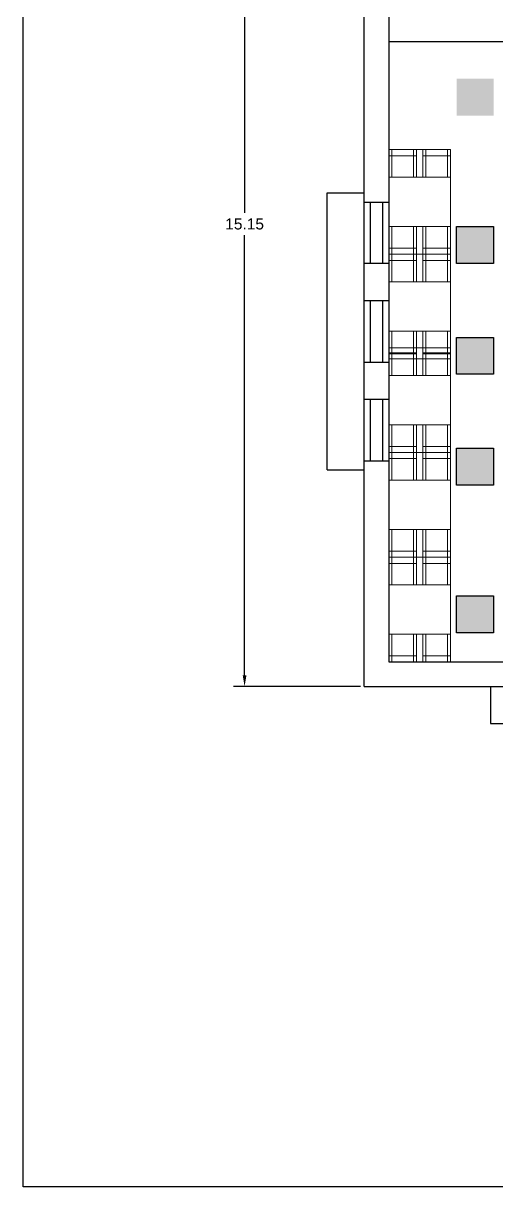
# Model space of a CAD drawing. Header units: inches. Extents: x 101 to 668, y -217 to 99.
# Drawn here: x 440.19 to 447.87, y 15.25 to 34.14 of the extents above; entities that cross this region are included whole.
import ezdxf

# ---------------------------------------------------------------- set-up
doc = ezdxf.new("R2010")
doc.units = ezdxf.units.IN
doc.header["$MEASUREMENT"] = 0
doc.layers.add('FUR', color=1, linetype='Continuous', lineweight=15)
doc.styles.get("Standard").update_dxf_attribs({"font": 'arial.ttf'})
doc.dimstyles.get("Standard").update_dxf_attribs({"dimtxt": 0.18, "dimasz": 0.18, "dimexe": 0.18, "dimexo": 0.0625, "dimgap": 0.09, "dimtad": 0, "dimtih": 1, "dimtoh": 1, "dimdec": 4, "dimzin": 0, "dimdsep": 46, "dimtxsty": 'Standard', "dimcen": 0.09, "dimadec": 0, "dimazin": 0, "dimtfac": 1, "dimtdec": 4, "dimtofl": 0, "dimtmove": 0, "dimatfit": 3, "dimfxl": 1, "dimtolj": 1, "dimtzin": 0, "dimarcsym": 0})

# ---------------------------------------------------------------- blocks, each defined once
blk = doc.blocks.new('*D134')
at = {"color": 0, "lineweight": -2}
for p, q in [((445.654, 38.388), (443.596, 38.388)), ((443.776, 38.208), (443.776, 31.059)), ((443.776, 23.548), (443.776, 30.696)), ((445.654, 23.368), (443.596, 23.368))]:
    blk.add_line(p, q, dxfattribs=at)
at = {"color": 0}
for points in [[(443.746, 38.208), (443.806, 38.208), (443.776, 38.388)], [(443.746, 23.548), (443.806, 23.548), (443.776, 23.368)]]:
    blk.add_solid(points, dxfattribs=at)
at = {"layer": 'Defpoints', "color": 0}
for p in [(445.716, 38.388), (443.776, 23.368), (445.716, 23.368)]:
    blk.add_point(p, dxfattribs=at)
at = {"color": 0, "insert": (443.776, 30.878), "char_height": 0.18, "attachment_point": 5}
blk.add_mtext('\\A1;15.15', dxfattribs=at)

msp = doc.modelspace()

# ---------------------------------------------------------------- hatches: boundary and pattern name
h = msp.add_hatch(color=256)
h.paths.add_polyline_path([(447.81609, 33.23756), (447.21609, 33.23756), (447.21609, 32.63756), (447.81609, 32.63756)])
h.paths.add_polyline_path([(450.11609, 33.23756), (449.51609, 33.23756), (449.51609, 32.63756), (450.11609, 32.63756)])
h.paths.add_polyline_path([(453.71609, 33.23756), (453.11609, 33.23756), (453.11609, 32.63756), (453.71609, 32.63756)])
h.paths.add_polyline_path([(456.01609, 33.23756), (455.41609, 33.23756), (455.41609, 32.63756), (456.01609, 32.63756)])
h.paths.add_polyline_path([(459.61609, 33.23756), (459.01609, 33.23756), (459.01609, 32.63756), (459.61609, 32.63756)])
h.paths.add_polyline_path([(461.91609, 33.23756), (461.31609, 33.23756), (461.31609, 32.63756), (461.91609, 32.63756)])
h.paths.add_polyline_path([(467.50609, 33.23756), (466.90609, 33.23756), (466.90609, 32.63756), (467.50609, 32.63756)])
h.paths.add_polyline_path([(469.80609, 33.23756), (469.20609, 33.23756), (469.20609, 32.63756), (469.80609, 32.63756)])
h.paths.add_polyline_path([(473.40609, 33.23756), (472.80609, 33.23756), (472.80609, 32.63756), (473.40609, 32.63756)])
h.paths.add_polyline_path([(475.70609, 33.23756), (475.10609, 33.23756), (475.10609, 32.63756), (475.70609, 32.63756)])
h.paths.add_polyline_path([(479.30609, 33.23756), (478.70609, 33.23756), (478.70609, 32.63756), (479.30609, 32.63756)])
h.paths.add_polyline_path([(481.60609, 33.23756), (481.00609, 33.23756), (481.00609, 32.63756), (481.60609, 32.63756)])
for points in [[(447.81609, 30.83756), (447.21609, 30.83756), (447.21609, 30.23756), (447.81609, 30.23756)], [(447.81609, 29.03756), (447.21609, 29.03756), (447.21609, 28.43756), (447.81609, 28.43756)], [(447.81609, 27.23756), (447.21609, 27.23756), (447.21609, 26.63756), (447.81609, 26.63756)], [(447.81609, 24.83756), (447.21609, 24.83756), (447.21609, 24.23756), (447.81609, 24.23756)]]:
    msp.add_hatch(color=256).paths.add_polyline_path(points)

# ---------------------------------------------------------------- linework, layer by layer
for p, q in [((445.71609, 23.36756), (445.71609, 38.38756)), ((446.11609, 34.43756), (446.11609, 23.76756)), ((482.70609, 33.83756), (446.11609, 33.83756)), ((445.11609, 26.88457), (445.11609, 31.38457)), ((445.11609, 31.38457), (445.71609, 31.38457)), ((445.71609, 31.23457), (446.11609, 31.23457)), ((445.81609, 30.23457), (445.81609, 31.23457)), ((446.01609, 30.23457), (446.01609, 31.23457)), ((446.11609, 30.23457), (445.71609, 30.23457)), ((445.71609, 29.63457), (446.11609, 29.63457)), ((445.81609, 28.63457), (445.81609, 29.63457)), ((446.01609, 28.63457), (446.01609, 29.63457)), ((445.71609, 28.63457), (446.11609, 28.63457)), ((445.71609, 28.03457), (446.11609, 28.03457)), ((445.81609, 27.03457), (445.81609, 28.03457)), ((446.01609, 27.03457), (446.01609, 28.03457)), ((445.71609, 27.03457), (446.11609, 27.03457)), ((445.11609, 26.88457), (445.71609, 26.88457)), ((446.11609, 23.76756), (463.66109, 23.76756)), ((445.71609, 23.36756), (461.73609, 23.36756)), ((447.76609, 23.36756), (447.76609, 22.76756)), ((447.76609, 22.76756), (460.66609, 22.76756))]:
    msp.add_line(p, q)
msp.add_lwpolyline([(440.18535, 52.91841), (487.68988, 52.91841), (487.68988, 15.24512), (440.18535, 15.24512)], close=True)
for points in [[(447.21609, 30.23756), (447.21609, 30.83756), (447.81609, 30.83756), (447.81609, 30.23756), (447.21609, 30.23756)], [(447.21609, 28.43756), (447.21609, 29.03756), (447.81609, 29.03756), (447.81609, 28.43756), (447.21609, 28.43756)], [(447.21609, 26.63756), (447.21609, 27.23756), (447.81609, 27.23756), (447.81609, 26.63756), (447.21609, 26.63756)], [(447.21609, 24.23756), (447.21609, 24.83756), (447.81609, 24.83756), (447.81609, 24.23756), (447.21609, 24.23756)]]:
    msp.add_lwpolyline(points)
at = {"layer": 'FUR', "lineweight": 20}
for p, q in [((446.11609, 32.08756), (446.11609, 31.63756)), ((446.11609, 32.08756), (446.56609, 32.08756)), ((446.11609, 32.08756), (447.11609, 32.08756)), ((446.56609, 31.98756), (446.11609, 31.98756)), ((446.16609, 32.08756), (446.16609, 31.63756)), ((446.51609, 32.08756), (446.51609, 31.63756)), ((446.56609, 32.08756), (446.56609, 31.63756)), ((446.66609, 32.08756), (447.11609, 32.08756)), ((446.66609, 32.08756), (446.66609, 31.63756)), ((447.11609, 31.98756), (446.66609, 31.98756)), ((446.71609, 32.08756), (446.71609, 31.63756)), ((447.06609, 32.08756), (447.06609, 31.63756)), ((447.11609, 32.08756), (447.11609, 31.63756)), ((447.11609, 32.08756), (447.11609, 30.83756)), ((446.11609, 31.83756), (446.11609, 31.63756)), ((446.66609, 31.83756), (446.66609, 31.63756)), ((446.11609, 31.63756), (446.66609, 31.63756)), ((446.11609, 31.63756), (446.11609, 30.83756)), ((446.66609, 31.63756), (447.11609, 31.63756)), ((446.11609, 30.83756), (446.66609, 30.83756)), ((446.11609, 30.83756), (446.11609, 30.38756)), ((446.16609, 30.83756), (446.16609, 30.38756)), ((446.51609, 30.83756), (446.51609, 30.38756)), ((446.56609, 30.83756), (446.56609, 30.38756)), ((446.66609, 30.83756), (447.11609, 30.83756)), ((446.66609, 30.83756), (446.66609, 30.38756)), ((446.71609, 30.83756), (446.71609, 30.38756)), ((447.06609, 30.83756), (447.06609, 30.38756)), ((447.11609, 30.83756), (447.11609, 30.38756)), ((447.11609, 30.83756), (447.11609, 30.38756)), ((446.11609, 30.48756), (446.56609, 30.48756)), ((446.66609, 30.48756), (447.11609, 30.48756)), ((446.11609, 30.38756), (446.56609, 30.38756)), ((446.11609, 30.38756), (447.11609, 30.38756)), ((446.11609, 30.38756), (446.11609, 28.68756)), ((446.11609, 30.38756), (446.56609, 30.38756)), ((446.11609, 30.38756), (447.11609, 30.38756)), ((446.56609, 30.28756), (446.11609, 30.28756)), ((446.16609, 30.38756), (446.16609, 29.93756)), ((446.51609, 30.38756), (446.51609, 29.93756)), ((446.56609, 30.38756), (446.56609, 29.93756)), ((446.66609, 30.38756), (447.11609, 30.38756)), ((446.66609, 30.38756), (446.66609, 29.93756)), ((447.11609, 30.28756), (446.66609, 30.28756)), ((446.71609, 30.38756), (446.71609, 29.93756)), ((446.76609, 30.38756), (447.11609, 30.38756)), ((447.06609, 30.38756), (447.06609, 29.93756)), ((447.11609, 30.38756), (447.11609, 29.93756)), ((447.11609, 30.38756), (447.11609, 29.13756)), ((446.66609, 30.13756), (446.66609, 29.93756)), ((446.11609, 29.93756), (446.66609, 29.93756)), ((446.66609, 29.93756), (447.11609, 29.93756)), ((446.11609, 29.13756), (446.66609, 29.13756)), ((446.16609, 29.13756), (446.16609, 28.68756)), ((446.51609, 29.13756), (446.51609, 28.68756)), ((446.56609, 29.13756), (446.56609, 28.68756)), ((446.66609, 29.13756), (447.11609, 29.13756)), ((446.66609, 29.13756), (446.66609, 28.68756)), ((446.71609, 29.13756), (446.71609, 28.68756)), ((447.06609, 29.13756), (447.06609, 28.68756)), ((447.11609, 29.13756), (447.11609, 28.68756)), ((447.11609, 29.13756), (447.11609, 28.68756)), ((446.11609, 28.86756), (446.11609, 28.41756)), ((446.11609, 28.86756), (446.56609, 28.86756)), ((446.11609, 28.86756), (447.11609, 28.86756)), ((446.11609, 28.78756), (446.56609, 28.78756)), ((446.56609, 28.76756), (446.11609, 28.76756)), ((446.16609, 28.86756), (446.16609, 28.41756)), ((446.51609, 28.86756), (446.51609, 28.41756)), ((446.56609, 28.86756), (446.56609, 28.41756)), ((446.66609, 28.86756), (447.11609, 28.86756)), ((446.66609, 28.86756), (446.66609, 28.41756)), ((446.66609, 28.78756), (447.11609, 28.78756)), ((447.11609, 28.76756), (446.66609, 28.76756)), ((446.71609, 28.86756), (446.71609, 28.41756)), ((447.06609, 28.86756), (447.06609, 28.41756)), ((447.11609, 28.86756), (447.11609, 28.41756)), ((447.11609, 28.86756), (447.11609, 27.61756)), ((446.11609, 28.68756), (446.56609, 28.68756)), ((446.11609, 28.68756), (447.11609, 28.68756)), ((446.11609, 28.61756), (446.11609, 28.41756)), ((446.66609, 28.61756), (446.66609, 28.41756)), ((446.76609, 28.68756), (447.11609, 28.68756)), ((446.11609, 28.41756), (446.66609, 28.41756)), ((446.11609, 28.41756), (446.11609, 27.61756)), ((446.66609, 28.41756), (447.11609, 28.41756)), ((446.11609, 27.61756), (446.66609, 27.61756)), ((446.11609, 27.61756), (446.11609, 27.16756)), ((446.16609, 27.61756), (446.16609, 27.16756)), ((446.51609, 27.61756), (446.51609, 27.16756)), ((446.56609, 27.61756), (446.56609, 27.16756)), ((446.66609, 27.61756), (447.11609, 27.61756)), ((446.66609, 27.61756), (446.66609, 27.16756)), ((446.71609, 27.61756), (446.71609, 27.16756)), ((447.06609, 27.61756), (447.06609, 27.16756)), ((447.11609, 27.61756), (447.11609, 27.16756)), ((447.11609, 27.61756), (447.11609, 27.16756)), ((446.11609, 27.26756), (446.56609, 27.26756)), ((446.66609, 27.26756), (447.11609, 27.26756)), ((446.11609, 27.16756), (446.11609, 25.46756)), ((446.11609, 27.16756), (446.56609, 27.16756)), ((446.11609, 27.16756), (447.11609, 27.16756)), ((446.11609, 27.16756), (446.56609, 27.16756)), ((446.11609, 27.16756), (447.11609, 27.16756)), ((446.11609, 27.16756), (446.56609, 27.16756)), ((446.11609, 27.16756), (447.11609, 27.16756)), ((446.56609, 27.06756), (446.11609, 27.06756)), ((446.16609, 27.16756), (446.16609, 26.71756)), ((446.51609, 27.16756), (446.51609, 26.71756)), ((446.56609, 27.16756), (446.56609, 26.71756)), ((446.66609, 27.16756), (447.11609, 27.16756)), ((446.66609, 27.16756), (446.66609, 26.71756)), ((446.66609, 27.16756), (447.11609, 27.16756)), ((447.11609, 27.06756), (446.66609, 27.06756)), ((446.71609, 27.16756), (446.71609, 26.71756)), ((446.76609, 27.16756), (447.11609, 27.16756)), ((447.06609, 27.16756), (447.06609, 26.71756)), ((447.11609, 27.16756), (447.11609, 26.71756)), ((447.11609, 27.16756), (447.11609, 25.91756)), ((446.66609, 26.91756), (446.66609, 26.71756)), ((446.11609, 26.71756), (446.66609, 26.71756)), ((446.66609, 26.71756), (447.11609, 26.71756)), ((446.11609, 25.91756), (446.66609, 25.91756)), ((446.16609, 25.91756), (446.16609, 25.46756)), ((446.51609, 25.91756), (446.51609, 25.46756)), ((446.56609, 25.91756), (446.56609, 25.46756)), ((446.66609, 25.91756), (447.11609, 25.91756)), ((446.66609, 25.91756), (446.66609, 25.46756)), ((446.71609, 25.91756), (446.71609, 25.46756)), ((447.06609, 25.91756), (447.06609, 25.46756)), ((447.11609, 25.91756), (447.11609, 25.46756)), ((447.11609, 25.91756), (447.11609, 25.46756)), ((446.11609, 25.56756), (446.56609, 25.56756)), ((446.66609, 25.56756), (447.11609, 25.56756)), ((446.11609, 25.46756), (446.11609, 23.76756)), ((446.11609, 25.46756), (446.56609, 25.46756)), ((446.11609, 25.46756), (447.11609, 25.46756)), ((446.11609, 25.46756), (446.56609, 25.46756)), ((446.11609, 25.46756), (447.11609, 25.46756)), ((446.56609, 25.36756), (446.11609, 25.36756)), ((446.16609, 25.46756), (446.16609, 25.01756)), ((446.51609, 25.46756), (446.51609, 25.01756)), ((446.56609, 25.46756), (446.56609, 25.01756)), ((446.66609, 25.46756), (447.11609, 25.46756)), ((446.66609, 25.46756), (446.66609, 25.01756)), ((447.11609, 25.36756), (446.66609, 25.36756)), ((446.71609, 25.46756), (446.71609, 25.01756)), ((446.76609, 25.46756), (447.11609, 25.46756)), ((447.06609, 25.46756), (447.06609, 25.01756)), ((447.11609, 25.46756), (447.11609, 25.01756)), ((447.11609, 25.46756), (447.11609, 24.21756)), ((446.66609, 25.21756), (446.66609, 25.01756)), ((446.11609, 25.01756), (446.66609, 25.01756)), ((446.66609, 25.01756), (447.11609, 25.01756)), ((446.11609, 24.21756), (446.66609, 24.21756)), ((446.16609, 24.21756), (446.16609, 23.76756)), ((446.51609, 24.21756), (446.51609, 23.76756)), ((446.56609, 24.21756), (446.56609, 23.76756)), ((446.66609, 24.21756), (447.11609, 24.21756)), ((446.66609, 24.21756), (446.66609, 23.76756)), ((446.71609, 24.21756), (446.71609, 23.76756)), ((447.06609, 24.21756), (447.06609, 23.76756)), ((447.11609, 24.21756), (447.11609, 23.76756)), ((447.11609, 24.21756), (447.11609, 23.76756)), ((446.11609, 23.86756), (446.56609, 23.86756)), ((446.66609, 23.86756), (447.11609, 23.86756)), ((446.11609, 23.76756), (446.56609, 23.76756)), ((446.11609, 23.76756), (447.11609, 23.76756)), ((446.76609, 23.76756), (447.11609, 23.76756))]:
    msp.add_line(p, q, dxfattribs=at)

# ---------------------------------------------------------------- dimensions: what is measured, and where the dimension line sits
dim = msp.add_linear_dim(base=(443.77648, 23.36756), p1=(445.71609, 38.38756), p2=(445.71609, 23.36756), angle=90, text='15.15', dimstyle='Standard')
dim.commit()
dim.dimension.update_dxf_attribs({"geometry": '*D134', "text_midpoint": (443.77648, 30.87756)})

doc.saveas('drawing.dxf')
